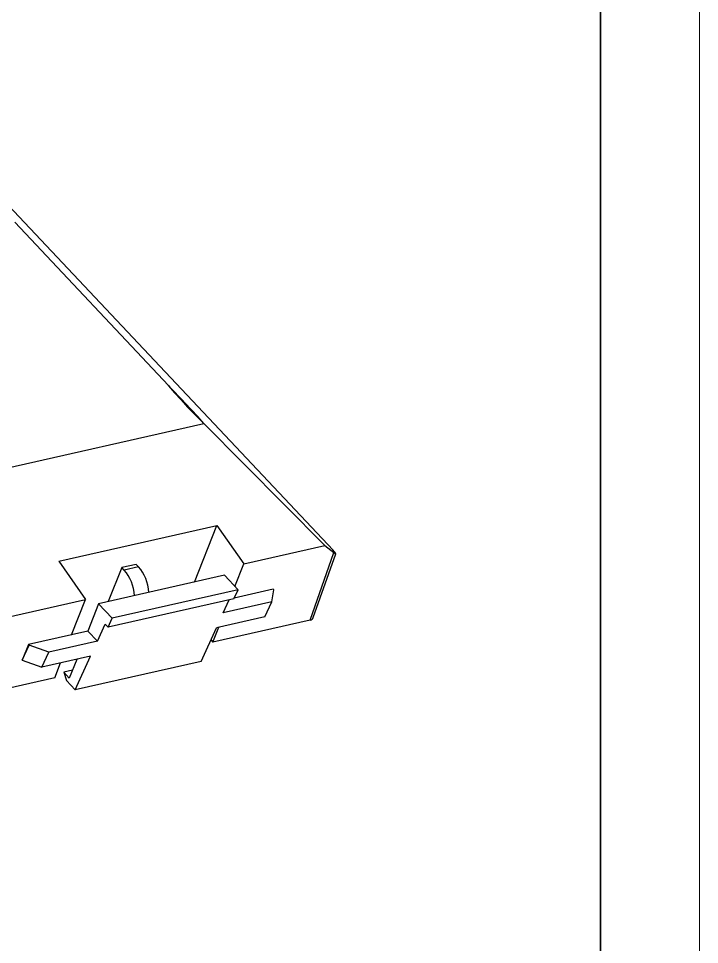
# Model space of a CAD drawing. Header units: millimetres. Extents: x -210 to 210, y -148 to 148.
# Drawn here: x 141.3 to 210, y -60.6 to 32.8 of the extents above; entities that cross this region are included whole.
import ezdxf

# ---------------------------------------------------------------- set-up
doc = ezdxf.new("R2010")
doc.units = ezdxf.units.MM
doc.layers.get('0').update_dxf_attribs({"lineweight": 18})
doc.layers.add('粗实线层', color=7, linetype='Continuous', lineweight=35)
doc.layers.add('细实线层', color=7, linetype='Continuous', lineweight=18)

# ---------------------------------------------------------------- blocks, each defined once
blk = doc.blocks.new('$CAXA_FRAME_13B17AC1$')
at = {"layer": '粗实线层'}
blk.add_line((200, -138.5), (200, 138.5), dxfattribs=at)
at = {"layer": '细实线层'}
blk.add_line((210, -148.5), (210, 148.5), dxfattribs=at)

msp = doc.modelspace()

# ---------------------------------------------------------------- linework, layer by layer
at = {"color": 7, "lineweight": 30}
for p, q in [((134.752, 19.836), (173.032, -20.838)), ((156.434, -4.223), (140.922, 12.259)), ((133.89, -13.933), (160.013, -8.026))]:
    msp.add_line(p, q, dxfattribs=at)
at = {"color": 7, "lineweight": 30, "ltscale": 0.433348}
msp.add_line((160.013, -8.026), (172.195, -20.358), dxfattribs=at)
at = {"color": 7, "lineweight": 30, "ltscale": 0.409178}
msp.add_line((145.364, -21.94), (161.328, -18.33), dxfattribs=at)
at = {"color": 7, "lineweight": 30, "ltscale": 0.153575}
msp.add_line((159.072, -24.044), (161.328, -18.33), dxfattribs=at)
at = {"color": 7, "lineweight": 30, "ltscale": 0.118108}
for p, q in [((161.328, -18.33), (164.033, -22.203)), ((145.364, -21.94), (148.069, -25.813))]:
    msp.add_line(p, q, dxfattribs=at)
at = {"color": 7, "lineweight": 30, "ltscale": 0.20921}
for p, q in [((164.033, -22.203), (172.195, -20.358)), ((139.907, -27.659), (148.069, -25.813))]:
    msp.add_line(p, q, dxfattribs=at)
at = {"color": 7, "lineweight": 30, "ltscale": 0.028745}
msp.add_line((172.195, -20.358), (173.103, -21.063), dxfattribs=at)
at = {"color": 7, "lineweight": 30, "ltscale": 0.180534}
msp.add_line((170.714, -27.878), (173.103, -21.063), dxfattribs=at)
at = {"color": 7, "lineweight": 30, "ltscale": 0.170959}
msp.add_line((171.039, -27.632), (173.3, -21.178), dxfattribs=at)
at = {"color": 7, "lineweight": 30, "ltscale": 0.037197}
msp.add_line((153.17, -22.253), (151.719, -22.581), dxfattribs=at)
at = {"color": 7, "lineweight": 30, "ltscale": 0.009125}
msp.add_line((153.421, -22.519), (153.17, -22.253), dxfattribs=at)
at = {"color": 7, "lineweight": 30, "ltscale": 0.061045}
msp.add_line((163.136, -24.474), (164.033, -22.203), dxfattribs=at)
at = {"color": 7, "lineweight": 30, "ltscale": 0.092245}
msp.add_line((151.719, -22.581), (150.364, -26.013), dxfattribs=at)
at = {"color": 7, "lineweight": 30, "ltscale": 0.009124}
msp.add_line((151.969, -22.847), (151.719, -22.581), dxfattribs=at)
at = {"color": 7, "lineweight": 30, "ltscale": 0.037198}
msp.add_line((153.421, -22.519), (151.969, -22.847), dxfattribs=at)
at = {"color": 7, "lineweight": 30, "ltscale": 0.325482}
for p, q in [((162.089, -23.362), (149.39, -26.233)), ((163.454, -24.812), (150.755, -27.684)), ((163.042, -25.719), (150.344, -28.591)), ((159.727, -32.053), (147.029, -34.925))]:
    msp.add_line(p, q, dxfattribs=at)
at = {"color": 7, "lineweight": 30, "ltscale": 0.049796}
msp.add_line((163.454, -24.812), (162.089, -23.362), dxfattribs=at)
at = {"color": 7, "lineweight": 30, "ltscale": 0.024898}
for p, q in [((163.042, -25.719), (163.454, -24.812)), ((150.344, -28.591), (150.755, -27.684))]:
    msp.add_line(p, q, dxfattribs=at)
at = {"color": 7, "lineweight": 30, "ltscale": 0.100293}
msp.add_line((166.985, -24.769), (163.072, -25.654), dxfattribs=at)
at = {"color": 7, "lineweight": 30, "ltscale": 0.030313}
msp.add_line((166.854, -26.033), (167.047, -24.836), dxfattribs=at)
at = {"color": 7, "lineweight": 30, "ltscale": 0.002281}
for p, q in [((167.047, -24.836), (166.985, -24.769)), ((142.376, -30.415), (142.313, -30.348))]:
    msp.add_line(p, q, dxfattribs=at)
at = {"color": 7, "lineweight": 30, "ltscale": 0.095435}
msp.add_line((146.667, -29.364), (148.069, -25.813), dxfattribs=at)
at = {"color": 7, "lineweight": 30, "ltscale": 0.035962}
msp.add_line((161.956, -27.14), (162.55, -25.83), dxfattribs=at)
at = {"color": 7, "lineweight": 30, "ltscale": 0.125543}
for p, q in [((166.854, -26.033), (161.956, -27.14)), ((166.168, -27.544), (161.27, -28.652)), ((149.257, -30.012), (144.359, -31.12)), ((148.571, -31.524), (143.673, -32.631))]:
    msp.add_line(p, q, dxfattribs=at)
at = {"color": 7, "lineweight": 30, "ltscale": 0.041496}
for p, q in [((166.168, -27.544), (166.854, -26.033)), ((141.69, -31.927), (142.376, -30.415)), ((143.673, -32.631), (144.359, -31.12))]:
    msp.add_line(p, q, dxfattribs=at)
at = {"color": 7, "lineweight": 30, "ltscale": 0.074227}
msp.add_line((149.39, -26.233), (148.3, -28.995), dxfattribs=at)
at = {"color": 7, "lineweight": 30, "ltscale": 0.049797}
msp.add_line((150.755, -27.684), (149.39, -26.233), dxfattribs=at)
at = {"color": 7, "lineweight": 30, "ltscale": 0.251112}
for p, q in [((170.714, -27.878), (160.917, -30.094)), ((144.953, -33.704), (135.156, -35.919))]:
    msp.add_line(p, q, dxfattribs=at)
at = {"color": 7, "lineweight": 30, "ltscale": 0.047721}
msp.add_line((149.257, -30.012), (150.046, -28.274), dxfattribs=at)
at = {"color": 7, "lineweight": 30, "ltscale": 0.010881}
msp.add_line((150.046, -28.274), (150.344, -28.591), dxfattribs=at)
at = {"color": 7, "lineweight": 30, "ltscale": 0.093366}
for p, q in [((159.727, -32.053), (161.27, -28.652)), ((147.029, -34.925), (148.571, -31.524))]:
    msp.add_line(p, q, dxfattribs=at)
at = {"color": 7, "lineweight": 30, "ltscale": 0.040192}
msp.add_line((160.917, -30.094), (161.508, -28.598), dxfattribs=at)
at = {"color": 7, "lineweight": 30, "ltscale": 0.111594}
msp.add_line((146.667, -29.364), (142.313, -30.348), dxfattribs=at)
at = {"color": 7, "lineweight": 30, "ltscale": 0.041848}
msp.add_line((148.3, -28.995), (146.667, -29.364), dxfattribs=at)
at = {"color": 7, "lineweight": 30, "ltscale": 0.034924}
msp.add_line((149.257, -30.012), (148.3, -28.995), dxfattribs=at)
at = {"color": 7, "lineweight": 30, "ltscale": 0.007415}
msp.add_line((160.714, -29.878), (160.917, -30.094), dxfattribs=at)
at = {"color": 7, "lineweight": 30, "ltscale": 0.042416}
msp.add_line((142.313, -30.348), (141.69, -31.927), dxfattribs=at)
at = {"color": 7, "lineweight": 30, "ltscale": 0.052621}
for p, q in [((144.359, -31.12), (142.376, -30.415)), ((141.69, -31.927), (143.673, -32.631))]:
    msp.add_line(p, q, dxfattribs=at)
at = {"color": 7, "lineweight": 30, "ltscale": 0.040191}
msp.add_line((144.953, -33.704), (145.544, -32.208), dxfattribs=at)
at = {"color": 7, "lineweight": 30, "ltscale": 0.050795}
msp.add_line((147.176, -31.839), (146.43, -33.729), dxfattribs=at)
at = {"color": 7, "lineweight": 30, "ltscale": 0.022515}
msp.add_line((146.745, -32.931), (145.867, -33.13), dxfattribs=at)
at = {"color": 7, "lineweight": 30, "ltscale": 0.020557}
msp.add_line((146.43, -33.729), (145.867, -33.13), dxfattribs=at)
at = {"color": 7, "lineweight": 30, "ltscale": 0.022127}
msp.add_line((145.867, -33.13), (146.134, -33.974), dxfattribs=at)
at = {"color": 7, "lineweight": 30, "ltscale": 0.032643}
msp.add_line((146.134, -33.974), (147.029, -34.925), dxfattribs=at)
at = {"color": 7, "lineweight": 30}
for centre, radius, start, end in [((14.224, -141.908), 197.941, 43.28341, 44.07402), ((48.925, -109.243), 150.285, 42.33803, 43.28802)]:
    msp.add_arc(centre, radius, start, end, dxfattribs=at)
for centre, major_axis, ratio, start_param, end_param in [((187.167, 0.421), (36.428, -16.523), 0.557877, 4.002477, 4.152618), ((172.504, -20.427), (0.795, -0.754), 0.074653, 0.033464, 0.918224), ((172.504, -20.427), (-0.795, 0.754), 0.07465, 2.491727, 3.175052), ((150.941, -25.114), (-0.662, 2.926), 0.668226, 4.459858, 5.435309), ((152.392, -24.786), (-0.662, 2.926), 0.668226, 4.459858, 5.435309), ((170.115, -27.244), (0.914, -0.414), 0.556397, 5.648991, 6.332293)]:
    msp.add_ellipse(centre, major_axis=major_axis, ratio=ratio, start_param=start_param, end_param=end_param, dxfattribs=at)

# ---------------------------------------------------------------- block references
at = {"layer": '粗实线层'}
msp.add_blockref('$CAXA_FRAME_13B17AC1$', (0, 0), dxfattribs=at)

doc.saveas('drawing.dxf')
